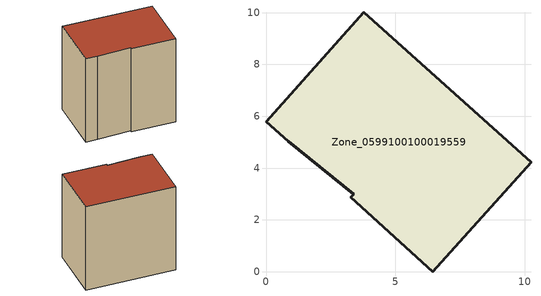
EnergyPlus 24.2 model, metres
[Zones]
Zone_0599100100019559
 floor ground (C_G): 3.38,2.99 0.86,5.03 0,5.79 3.77,10.01 10.24,4.22 6.45,0 3.27,2.86 z0
 wall outside (C_F): 6.45,0 10.24,4.22 3.77,10.01 0,5.79 0.86,5.03 3.38,2.99 3.27,2.86 6.45,0 z0:8.91
 roof outside (C_R): 0.86,5.03 3.38,2.99 3.27,2.86 6.45,0 10.24,4.22 3.77,10.01 0,5.79 z8.91
[BUILDING]
Pand.0599100100019559: North Axis=0; Terrain=City; Loads Convergence Tolerance Value=0.04; Temperature Convergence Tolerance Value=0.4; Solar Distribution=FullExterior; Maximum Number of Warmup Days=25; Minimum Number of Warmup Days=1
[Site:Location]
Rotterdam.The.Hague.AP_ZH_NLD Design_Conditions: Latitude=51.96; Longitude=4.45; Time Zone=1; Elevation=-4.5
[SITE:GROUNDTEMPERATURE:BUILDINGSURFACE]
18, 18, 18, 18, 18, 18, 18, 18, 18, 18, 18, 18
[MATERIAL] Thermal Absorptance=0.9; Solar Absorptance=0.7; Visible Absorptance=0.7
Name | Roughness | Thickness | Conductivity | Density | Specific Heat
G.TC.2015-2018 | MediumSmooth | 0.15 | 0.0428571 | 540 | 1210
F.TC.2015-2018 | Rough | 0.3 | 0.0666667 | 1920 | 840
R.TC.2015-2018 | MediumRough | 0.2 | 0.0333333 | 1500 | 1000
[CONSTRUCTION]
C_G: G.TC.2015-2018
C_F: F.TC.2015-2018
C_R: R.TC.2015-2018
[ZONE]
Zone_0599100100019559: Type=1; Multiplier=1; Ceiling Height=Autocalculate; Volume=Autocalculate; Floor Area=autocalculate; Part of Total Floor Area=Yes
[ZONEINFILTRATION:DESIGNFLOWRATE]
Infil_Zone_0599100100019559: Zone or ZoneList or Space or SpaceList=Zone_0599100100019559; Schedule=AlwaysOn; Design Flow Rate Calculation Method=Flow/Area; Flow Rate per Floor Area=0.0015; Constant Term Coefficient=1; Temperature Term Coefficient=0; Velocity Term Coefficient=0; Velocity Squared Term Coefficient=0
[HVACTEMPLATE:ZONE:IDEALLOADSAIRSYSTEM]
Zone_0599100100019559: Maximum Heating Supply Air Temperature=50; Minimum Cooling Supply Air Temperature=13; Maximum Heating Supply Air Humidity Ratio=0.0156; Minimum Cooling Supply Air Humidity Ratio=0.0077; Heating Limit=NoLimit; Cooling Limit=NoLimit; Dehumidification Control Type=ConstantSensibleHeatRatio; Cooling Sensible Heat Ratio=0.7; Dehumidification Setpoint=60; Humidification Control Type=None; Humidification Setpoint=30; Outdoor Air Method=None; Outdoor Air Flow Rate per Person=0.00944; Outdoor Air Flow Rate per Zone Floor Area=0; Outdoor Air Flow Rate per Zone=0; Demand Controlled Ventilation Type=None; Outdoor Air Economizer Type=NoEconomizer; Heat Recovery Type=None; Sensible Heat Recovery Effectiveness=0.7; Latent Heat Recovery Effectiveness=0.65
[ZONECONTROL:THERMOSTAT]
ThermostatControl_Zone_0599100100019559: Zone or ZoneList=Zone_0599100100019559; Control Type Schedule=DualSetpointControlType; Control 1=Thermostat_Zone_0599100100019559; Temperature Difference Between Cutout And Setpoint=0
[THERMOSTATSETPOINT:DUALSETPOINT]
Thermostat_Zone_0599100100019559: Heating Setpoint Temperature Schedule=HeatingSetpoint_Zone_0599100100019559; Cooling Setpoint Temperature Schedule=CoolingSetpoint_Zone_0599100100019559
[SCHEDULE:COMPACT]
HeatingSetpoint_Zone_0599100100019559: Through: 12/31, For: AllDays, Until: 24:00, 21
CoolingSetpoint_Zone_0599100100019559: Through: 12/31, For: AllDays, Until: 24:00, 24
DualSetpointControlType: Through: 12/31, For: AllDays, Until: 24:00, 4
AlwaysOn: Through: 12/31, For: AllDays, Until: 24:00, 1
